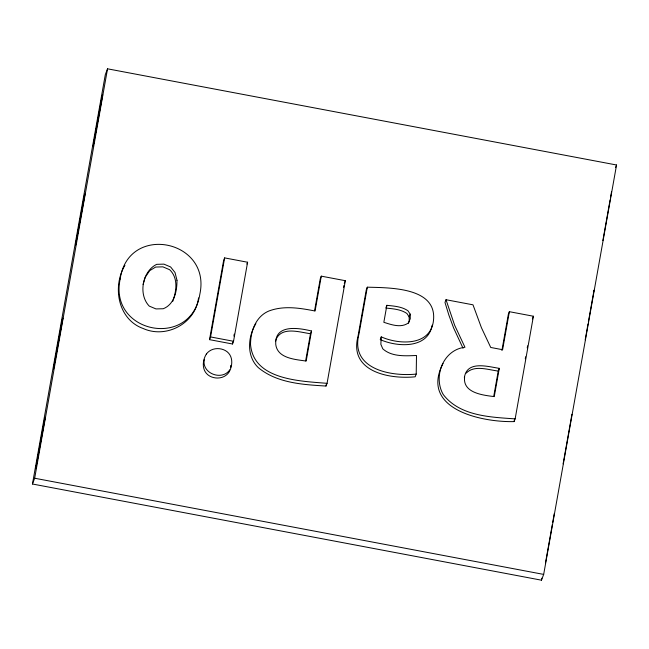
<?xml version="1.0" encoding="UTF-8"?>
<svg xmlns="http://www.w3.org/2000/svg" width="649" height="649" viewBox="0 0 649 649"><rect width="100%" height="100%" fill="white"/><g stroke="black" fill="none" stroke-linecap="round" stroke-linejoin="round"><path stroke-width="0.97" d="M416.212 374.084L416.496 355.498C405.219 355.912 391.728 356.958 382.788 348.821L380.849 344.303L381.255 336.88C398.364 344.489 428.957 346.339 433.208 322.464C439.024 287.077 390.098 287.84 367.318 287.183L366.271 289.892L357.98 336.482C348.748 371.682 389.311 379.414 415.173 376.801L416.212 374.084C390.357 376.696 349.787 368.973 359.027 333.764L367.318 287.183M32.45 484.008L105.325 74.594L107.539 68.818L616.55 164.992L543.675 574.406L541.461 580.182L32.45 484.008L34.665 478.232L107.539 68.818M209.522 339.654L223.597 260.606L224.635 257.896L247.602 262.237L233.535 341.277L232.488 343.994L209.522 339.654L210.568 336.945L224.635 257.896M232.488 343.994L232.845 342.015M233.9 336.085L234.248 334.113M305.647 360.868L310.482 333.724L311.52 331.006C298.418 327.794 274.446 323.989 275.76 344.522C277.537 358.37 295.092 359.432 306.174 361.063L311.52 331.006M314.57 310.749L320.249 278.867L321.287 276.158L345.333 280.701L327.064 383.34L326.025 386.05C302.799 384.606 276.945 383.153 258.253 367.577C246.336 356.204 247.813 336.774 255.876 323.648M321.287 276.158L315.081 311.017C300 308.048 283.873 305.395 269.051 310.944C255.876 316.282 250.538 331.168 250.53 344.441C253.451 380.103 300.503 381.06 327.064 383.34M326.025 386.05L326.374 384.062M343.581 287.402L343.938 285.406M386.869 305.322L383.843 322.302C391.517 324.76 401.009 328.183 408.253 323.032L410.29 318.756L410.176 314.132L407.961 310.782C401.82 306.547 394.073 306.101 386.869 305.322L385.831 308.04C393.034 308.819 400.774 309.257 406.923 313.499L409.138 316.85L409.243 321.474L408.432 323.178M493.735 396.393L498.245 371.058L499.284 368.348C487.586 366.58 466.842 360.227 464.351 377.718M501.904 350.476L508.329 314.408L509.368 311.69L533.413 316.233L515.144 418.873L514.105 421.59C482.061 422.434 419.408 409.3 443.032 363.464M499.284 368.348L494.254 396.596C482.596 395.192 462.437 392.807 464.627 376.866M509.368 311.69L502.602 349.714L490.733 347.466L481.428 327.696L472.991 304.819L446.017 299.724L444.979 302.434L448.913 315.219L453.586 327.907L463.053 348.27M514.105 421.59L514.633 418.597M525.276 358.808L525.633 356.812M527.231 347.848L527.58 345.852M541.461 580.182L541.818 578.186M545.444 563.154L552.331 524.449M552.688 522.461L554.278 513.529M563.105 463.905L571.939 414.281M585.195 339.841L588.018 323.956M588.367 321.969L594.022 290.208L593.356 291.945M602.856 240.584L610.101 199.892M610.458 197.904L611.512 191.95M198.537 297.907C195.438 323.372 166.379 338.948 143.21 328.524C117.964 319.576 112.123 286.663 124.916 265.344M275.476 341.544L275.93 339.914M432.169 325.181C427.91 349.048 397.326 347.199 380.209 339.597M143.08 284.481L145.254 277.204L149.7 270.649L155.663 267.055L162.891 266.844L169.592 269.684C178.434 277.894 176.504 291.369 172.642 301.558M246.904 264.046L247.602 262.237M344.286 283.41L345.333 280.701M380.557 338.689L381.255 336.88M409.138 316.85L410.176 314.132M532.375 318.951L533.413 316.233M615.601 167.466L616.55 164.992M276.158 339.103C282.193 326.236 299.627 332.256 310.482 333.724M466.266 373.053C474.597 364.722 488.032 369.841 498.245 371.058M229.778 369.873C221.974 381.288 201.255 373.321 204.346 359.376M515.144 418.873C490.336 417.145 459.792 416.139 443.267 394.56C432.859 376.655 443.194 349.706 464.96 347.264L454.625 325.19L446.017 299.724M210.568 336.945L233.535 341.277M34.665 478.232L543.675 574.406M230.728 365.371L230.736 367.269M176.982 280.287C177.063 291.028 174.411 304.422 163.199 308.754L155.955 308.916L149.27 306.117C138.091 294.662 142.285 271.25 156.701 264.338L163.929 264.135L170.63 266.974L175.019 272.523L176.982 280.287M120.146 279.159C108.618 333.424 191.277 349.446 199.835 294.216C211.671 239.789 127.991 222.98 120.146 279.159M44.603 419.092L35.768 468.716L45.268 417.356L44.603 419.092M62.263 319.835L53.429 369.459L62.929 318.107L62.263 319.835M84.346 195.771L75.511 245.395L85.011 194.043L84.346 195.771M102.015 96.514L93.18 146.147L102.68 94.786L102.015 96.514M206.341 354.062C202.009 361.112 201.652 371.471 209.643 376.039C215.882 379.503 224.359 378.537 228.74 372.583C233.072 365.541 233.429 355.173 225.438 350.606C219.2 347.142 210.714 348.107 206.341 354.062"/></g></svg>
